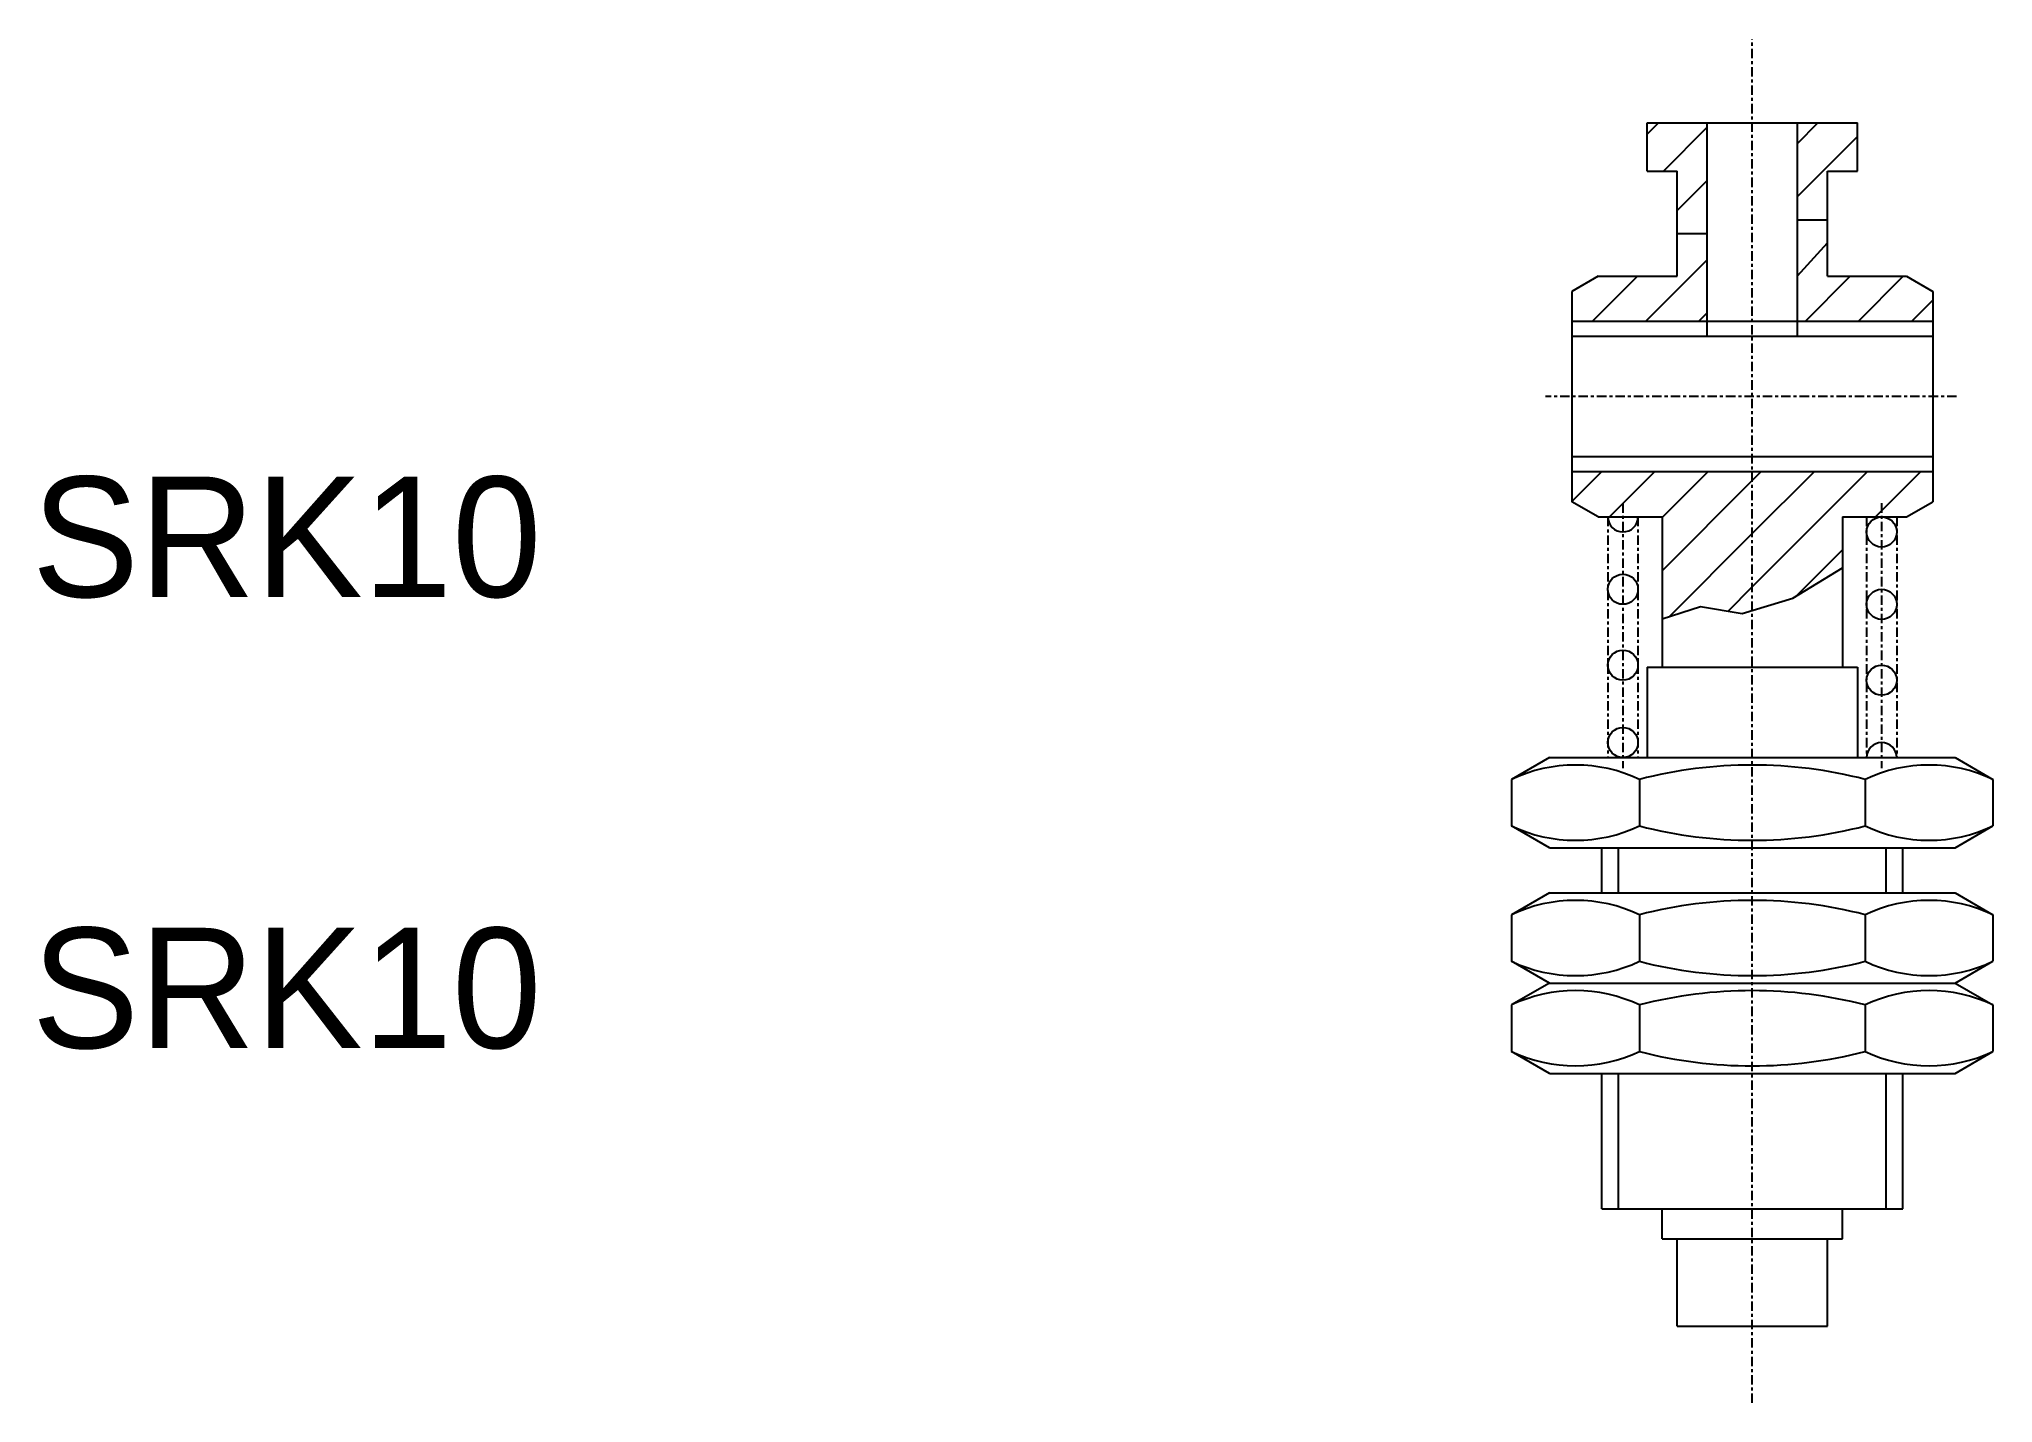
# Model space of a CAD drawing. Extents: x 242.7 to 307.6, y 126.4 to 171.7.
import ezdxf

# ---------------------------------------------------------------- set-up
doc = ezdxf.new("R2010")
doc.units = 0
doc.header["$LTSCALE"] = 0.25
doc.linetypes.add('CENTER', pattern=[2, 1.25, -0.25, 0.25, -0.25])
doc.layers.get('0').update_dxf_attribs({"linetype": 'CONTINUOUS'})
doc.layers.add('CENTER', color=1, linetype='CENTER')

msp = doc.modelspace()

# ---------------------------------------------------------------- linework, layer by layer
for p, q in [((296.109, 168.957), (303.109, 168.957)), ((296.109, 167.357), (296.109, 168.957)), ((298.109, 161.857), (298.109, 168.957)), ((301.109, 161.857), (301.109, 168.957)), ((303.109, 167.357), (303.109, 168.957)), ((296.109, 167.357), (297.109, 167.357)), ((297.109, 163.857), (297.109, 167.357)), ((302.109, 163.857), (302.109, 167.357)), ((302.109, 167.357), (303.109, 167.357)), ((294.482, 163.857), (293.609, 163.353)), ((294.482, 163.857), (297.109, 163.857)), ((302.109, 163.857), (304.735, 163.857)), ((302.765, 163.857), (302.765, 163.857)), ((303.422, 163.857), (303.422, 163.857)), ((304.735, 163.857), (305.609, 163.353)), ((293.609, 163.353), (293.609, 156.361)), ((305.609, 163.353), (305.609, 156.361)), ((305.609, 161.857), (293.609, 161.857)), ((305.609, 157.857), (293.609, 157.857)), ((294.482, 155.857), (293.609, 156.361)), ((304.735, 155.857), (305.609, 156.361)), ((294.482, 155.857), (296.609, 155.857)), ((296.609, 155.857), (296.609, 150.857)), ((302.609, 155.857), (304.735, 155.857)), ((302.609, 155.857), (302.609, 150.857)), ((296.109, 150.857), (303.109, 150.857)), ((296.109, 150.857), (296.109, 147.857)), ((303.109, 150.857), (303.109, 147.857)), ((292.864, 147.857), (291.609, 147.132)), ((292.864, 147.857), (306.353, 147.857)), ((306.353, 147.857), (307.609, 147.132)), ((291.609, 147.132), (291.609, 145.582)), ((295.856, 147.132), (295.856, 145.582)), ((303.361, 147.132), (303.361, 145.582)), ((307.609, 147.132), (307.609, 145.582)), ((292.864, 144.857), (291.609, 145.582)), ((306.353, 144.857), (307.609, 145.582)), ((292.864, 144.857), (306.353, 144.857)), ((294.609, 143.357), (294.609, 144.857)), ((304.609, 143.357), (304.609, 144.857)), ((292.864, 143.357), (291.609, 142.632)), ((292.864, 143.357), (306.353, 143.357)), ((306.353, 143.357), (307.609, 142.632)), ((291.609, 142.632), (291.609, 141.082)), ((295.856, 142.632), (295.856, 141.082)), ((303.361, 142.632), (303.361, 141.082)), ((307.609, 142.632), (307.609, 141.082)), ((292.864, 140.357), (291.609, 141.082)), ((306.353, 140.357), (307.609, 141.082)), ((292.864, 140.357), (291.609, 139.632)), ((292.864, 140.357), (306.353, 140.357)), ((306.353, 140.357), (307.609, 139.632)), ((291.609, 139.632), (291.609, 138.082)), ((295.856, 139.632), (295.856, 138.082)), ((303.361, 139.632), (303.361, 138.082)), ((307.609, 139.632), (307.609, 138.082)), ((292.864, 137.357), (291.609, 138.082)), ((306.353, 137.357), (307.609, 138.082)), ((292.864, 137.357), (306.353, 137.357)), ((294.609, 132.857), (294.609, 137.357)), ((304.609, 132.857), (304.609, 137.357)), ((294.609, 132.857), (304.609, 132.857)), ((296.609, 131.857), (296.609, 132.857)), ((302.609, 131.857), (302.609, 132.857)), ((296.609, 131.857), (302.609, 131.857)), ((297.109, 128.957), (297.109, 131.857)), ((302.109, 128.957), (302.109, 131.857)), ((297.109, 128.957), (302.109, 128.957))]:
    msp.add_line(p, q)
at = {"color": 3}
for p, q in [((296.109, 168.578), (296.487, 168.957)), ((301.109, 168.275), (301.791, 168.957)), ((296.655, 167.357), (298.109, 168.811)), ((301.109, 166.507), (303.109, 168.507)), ((297.109, 166.043), (298.109, 167.043)), ((301.109, 165.74), (302.109, 165.74)), ((297.109, 165.275), (298.109, 165.275)), ((296.058, 162.357), (298.109, 164.407)), ((301.109, 163.872), (302.109, 164.972)), ((294.291, 162.357), (295.791, 163.857)), ((301.362, 162.357), (302.862, 163.857)), ((303.129, 162.357), (304.629, 163.857)), ((304.897, 162.357), (305.609, 163.069)), ((297.826, 162.357), (298.109, 162.64)), ((305.609, 162.357), (293.609, 162.357)), ((293.609, 156.372), (294.594, 157.357)), ((305.609, 157.357), (293.609, 157.357)), ((294.862, 155.857), (296.362, 157.357)), ((296.609, 155.836), (298.129, 157.357)), ((299.609, 153.533), (303.433, 157.357)), ((299.609, 155.301), (301.665, 157.357)), ((303.7, 155.857), (305.2, 157.357)), ((296.609, 154.069), (299.609, 157.069)), ((296.856, 152.548), (299.609, 155.301)), ((301.068, 153.224), (302.609, 154.765)), ((298.803, 152.728), (299.609, 153.533)), ((295.159, 143.357), (295.159, 144.857)), ((304.059, 143.357), (304.059, 144.857)), ((295.159, 132.857), (295.159, 137.357)), ((304.059, 132.857), (304.059, 137.357))]:
    msp.add_line(p, q, dxfattribs=at)
at = {"color": 0}
msp.add_line((299.609, 157.069), (299.897, 157.357), dxfattribs=at)
at = {"color": 3}
msp.add_lwpolyline([(296.609, 152.468), (297.89, 152.883), (299.274, 152.648), (300.961, 153.159), (302.609, 154.168)], dxfattribs=at)
for centre in [(303.909, 155.357), (295.309, 153.451), (303.909, 152.951), (295.309, 150.929), (303.909, 150.429), (295.309, 148.357)]:
    msp.add_circle(centre, 0.5)
for centre, radius, start, end in [((295.309, 155.857), 0.5, 180, 0), ((303.909, 147.857), 0.5, 0, 180), ((293.732, 142.621), 4.986, 64.78919, 115.21082), ((299.609, 132.542), 15.065, 75.57571, 104.4243), ((305.485, 142.621), 4.986, 64.78913, 115.21078), ((293.732, 150.093), 4.986, 244.78914, 295.21079), ((299.609, 160.172), 15.065, 255.57567, 284.42426), ((305.485, 150.093), 4.986, 244.7892, 295.21085), ((293.732, 138.121), 4.986, 64.78919, 115.21082), ((299.609, 128.042), 15.065, 75.57571, 104.4243), ((305.485, 138.121), 4.986, 64.78913, 115.21078), ((293.732, 145.593), 4.986, 244.78914, 295.21079), ((299.609, 155.672), 15.065, 255.57567, 284.42426), ((305.485, 145.593), 4.986, 244.7892, 295.21085), ((293.732, 135.121), 4.986, 64.78919, 115.21082), ((299.609, 125.042), 15.065, 75.57571, 104.4243), ((305.485, 135.121), 4.986, 64.78913, 115.21078), ((293.732, 142.593), 4.986, 244.78914, 295.21079), ((299.609, 152.672), 15.065, 255.57567, 284.42426), ((305.485, 142.593), 4.986, 244.7892, 295.21085)]:
    msp.add_arc(centre, radius, start, end)
at = {"layer": 'CENTER', "color": 1, "linetype": 'CENTER'}
for p, q in [((299.609, 126.4), (299.609, 171.744)), ((306.396, 159.857), (292.736, 159.857)), ((295.309, 156.311), (295.309, 147.508)), ((303.909, 156.311), (303.909, 147.508)), ((294.809, 155.857), (294.809, 147.857)), ((295.809, 155.857), (295.809, 147.857)), ((303.409, 155.857), (303.409, 147.857)), ((304.409, 155.857), (304.409, 147.857))]:
    msp.add_line(p, q, dxfattribs=at)

# ---------------------------------------------------------------- texts
for p in [(242.411, 153.197), (242.411, 138.197)]:
    msp.add_text('SRK10', height=4).set_placement(p)

doc.saveas('drawing.dxf')
